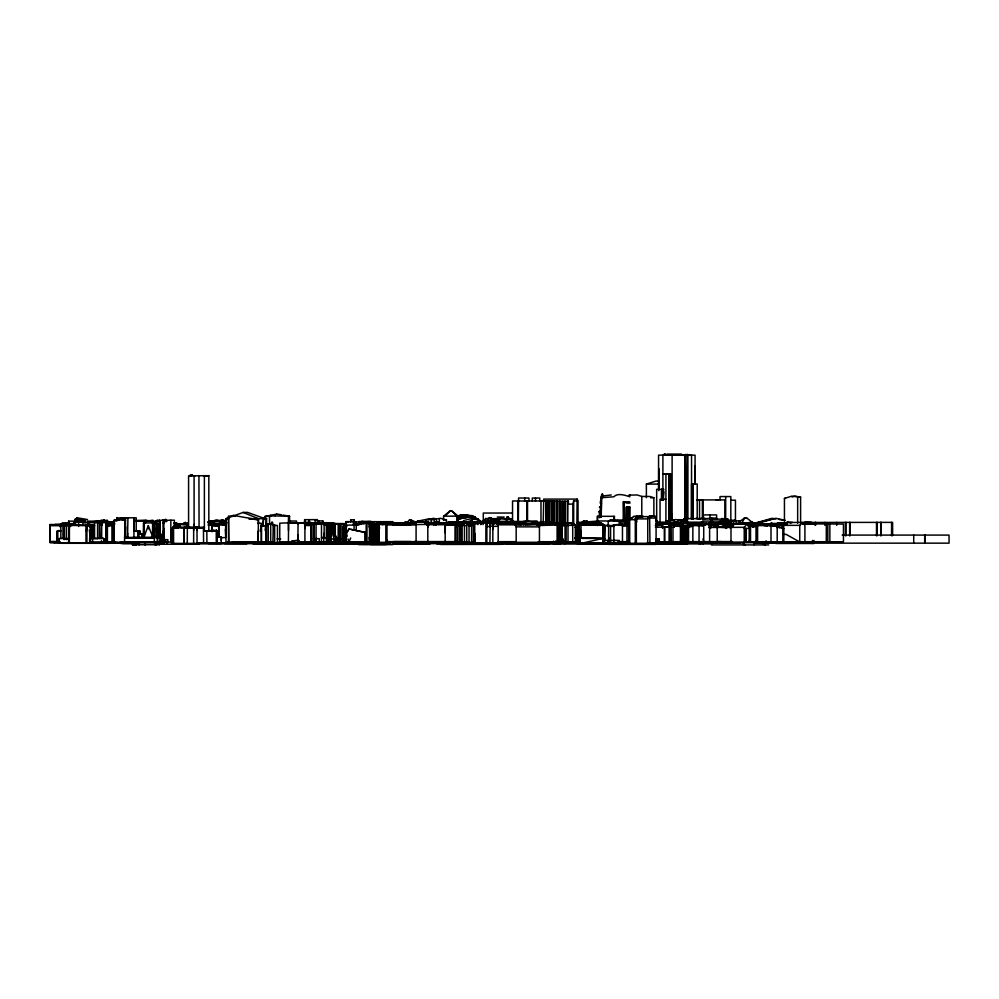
<?xml version="1.0" encoding="UTF-8"?>
<svg xmlns="http://www.w3.org/2000/svg" width="999" height="999" viewBox="0 0 999 999"><rect width="100%" height="100%" fill="white"/><g stroke="black" fill="none" stroke-linecap="round" stroke-linejoin="round"><path stroke-width="1.5" d="M82.83 525.137L82.83 522.639L108.129 522.639L109.366 523.513L109.366 525.686L108.129 526.111M350.749 529.333L366.171 532.654L366.171 541.945L366.183 522.577L369.53 522.914L369.53 541.945L369.056 537.425M601.023 517.195L601.785 498.738M595.641 521.765L597.789 522.315L597.34 525.474C593.756 517.132 610.551 528.683 599.662 522.452M694.854 483.379L694.767 466.371M601.311 503.496L601.261 517.37L601.023 503.096M623.9 520.354L623.476 501.598L623.476 520.979L623.638 501.66M624.263 511.101L624.225 520.392L623.988 501.773L623.988 520.354L624.15 501.81L629.907 501.823M163.873 542.032L163.948 528.571M581.006 543.394L603.071 538.399L603.159 524.862L581.131 524.687L603.159 524.862L603.071 543.394L603.071 538.399L579.545 537.574L579.133 543.394L604.245 543.394L604.245 524.8L581.006 525.037M626.56 507.092L626.223 520.979L626.223 507.092L630.044 507.092M626.735 507.092L626.81 520.766M629.258 517.732L629.482 507.092L629.432 517.732M658.716 489.36L658.716 468.881M691.683 519.193L691.882 483.966L692.095 519.193M692.694 519.193L692.881 483.966L692.969 500.811M258.154 531.231L258.079 542.007L258.429 519.817L233.404 515.422M613.973 520.866L614.01 516.321L614.173 520.866M661.425 500.237L661.5 489.36M663.423 489.36L663.536 500.199M172.877 537.237L172.802 543.381L172.802 527.572L184.74 527.572M297.939 534.902L297.889 540.721L298.064 522.802L298.489 523.613L297.265 523.464M581.068 530.894L581.006 538.399L581.006 522.889L580.169 522.827M628.995 517.894L629.133 507.092L629.133 517.732M292.782 542.17L279.757 542.17L279.757 523.189L288.599 522.814L288.399 542.17M324.2 533.116L324.138 537.674L326.361 537.787L321.478 537.549L324.138 537.674L324.138 523.301M154.82 537.737L124.513 537.425L125.075 537.749L125.699 526.873M127.635 533.116L127.547 537.699L127.934 517.807M194.168 524.425L194.093 527.947L188.586 527.534L188.586 475.836L208.828 475.686L208.828 531.081M492.769 529.47L492.844 526.348L498.176 526.311L497.864 523.214L497.252 524.712M669.842 534.827L670.004 527.322L661.95 527.16L670.304 526.635L670.441 542.32M152.697 531.718L152.585 536.126L152.585 522.914M332.405 524.038L333.391 523.576L330.344 523.613L333.391 523.026L330.582 524.05M199.251 526.96C199.425 528.696 193.007 528.521 193.856 526.96L199.251 526.96L199.063 527.947L183.941 527.347L183.941 543.381L183.853 527.547M144.268 536.151L144.368 533.216M311.238 543.456L311.276 542.494L311.276 543.456L311.363 542.582L311.363 543.456L311.526 542.632L312.774 543.456M426.511 524.712L445.329 524.525L445.242 533.066M372.29 533.279L372.565 528.396L371.74 528.396M445.179 527.372L445.529 524.662M560.914 534.477L561.413 525.774L561.413 541.733M107.58 526.485L107.767 523.513L109.366 523.513M263.524 520.167L262.937 526.086L263.399 518.244L266.583 518.681L266.583 542.007M266.321 518.244L265.147 530.469M489.91 543.481L490.247 521.453L492.27 521.453L492.844 526.148L492.844 543.481M221.266 540.459L221.378 537.25L216.583 537.275M134.653 542.12L134.877 544.717L135.09 542.12M723.888 523.988L722.939 522.177L722.065 522.177L721.278 523.239L721.915 523.513L721.915 522.002L718.618 522.852M487.262 522.202L486.863 526.985L489.797 526.136L489.647 522.202L487.262 522.202L487.962 523.364M86.426 531.431L86.913 525.674L85.452 524.999L92.445 525.711L90.272 525.711M68.444 523.863L68.681 521.153L74.85 521.153M782.604 527.822L782.866 524.85L787.249 523.464M489.91 526.985L489.985 526.223L492.844 526.148L491.87 523.164L497.864 523.214M447.165 523.376L451.036 523.538L432.692 523.588L433.916 525.087M206.818 530.769L216.508 530.232L216.433 531.031L206.818 530.769L206.93 543.381M480.719 524.625L480.719 522.989L481.718 522.989L480.507 523.951M447.889 524.263L448.014 523.051L450.886 523.164L451.123 524.263M372.952 529.233L374.213 528.896M316.558 537.999L316.059 542.395L316.059 523.326L322.19 523.988M409.39 524.325L409.677 522.827L416.133 522.827L415.771 524.325L416.009 523.376M506.293 523.476L500.037 522.664L507.092 523.551L499.662 523.376L501.535 523.988M155.12 523.226L157.892 523.214L157.655 527.934M662.924 499.263L663.86 491.833M59.952 542.245L49.95 542.245L49.95 525.674L50.1 524.537L62.025 524.537M327.572 525.511L327.123 523.688L324.55 523.688M355.694 524.438L355.819 523.501L356.73 524.175M411.338 523.226L411.625 520.979L410.701 520.979L410.701 523.638M490.122 525.112L490.422 522.902L489.647 522.202M568.369 504.133L568.369 501.186L562.262 501.486L562.262 525.424L562.3 501.198L557.504 501.111L557.405 523.901M728.87 521.066L720.991 520.804L723.776 522.939L729.07 522.927L726.897 521.078L727.622 521.69M313.224 542.17L313.486 522.777L309.678 522.777L309.415 523.863L308.679 523.688L309.952 523.913L309.678 522.777M518.656 523.488L518.781 522.727L507.142 522.727L507.005 523.476L518.656 523.089L511.476 523.114L510.851 524.238M514.985 525.362L515.359 523.039L497.252 523.663M593.756 524.862L593.881 522.989L587 522.415L586.875 523.164L583.965 521.653L580.394 523.039L593.756 523.326L584.365 521.653L581.018 523.014M553.921 523.901L553.921 501.061L552.21 500.961L551.423 501.198L551.423 523.901M601.473 503.521L600.212 503.084L601.76 494.168L602.572 494.168L602.035 497.29L602.397 496.028L611.276 494.967M260.152 531.268L261.276 525.137L261.513 526.935M91.034 530.257L91.583 527.272L90.11 527.272M749.787 538.861L749.213 541.82L749.213 525.986L755.619 526.411M557.904 531.043L558.803 526.473L555.806 523.813M377.197 536.013C378.471 513.536 376.436 541.645 377.123 543.419M379.57 525.337L379.882 523.851M576.735 542.145L577.122 499.1L543.718 499.1L543.219 522.377M450.886 523.164L450.636 524.263L446.64 522.814M568.369 501.186L567.719 504.133L572.914 504.083L573.688 500.899L576.735 500.936M173.764 523.301L176.786 523.301L173.863 523.576M662.899 500.149L662.899 455.219L672.115 455.232L672.115 520.292M159.478 520.516L160.202 521.091L160.202 534.702M683.279 520.129L683.978 518.618L687.062 518.768L686.638 520.417L682.804 520.529L683.129 523.688M481.718 522.989L480.719 523.314L482.03 522.215L481.78 523.713M481.93 523.151L482.03 522.215M297.527 542.395L337.013 542.395L337.013 538.349L332.904 530.494C329.645 533.366 329.383 538.324 329.458 542.395M546.653 522.377L546.728 500.799L548.701 500.861L548.551 522.377M723.126 523.513L720.404 521.078L702.622 521.078L701.947 523.389L702.022 522.265M553.921 501.061L556.83 501.086L556.83 523.901L559.577 526.473L558.803 526.448M412.924 523.389L413.723 520.816L414.16 523.389M755.232 526.236L755.806 524.413L758.678 524.662L748.938 524.413L748.313 526.348L751.41 525.973L753.658 527.097M787.786 522.402L792.494 522.402M550.324 523.588L550.874 521.865L541.083 521.878L538.861 523.588L551.411 523.588L550.387 523.376M409.353 523.838L410.189 524.325M369.056 526.91L369.967 524.175L370.891 524.175L370.891 541.945L345.179 541.945L345.754 524.225M593.044 524.862L580.394 524.313L593.219 524.862L593.219 523.339L583.965 521.653M288.386 522.489L288.561 515.821L289.56 516.296L289.56 522.489M579.545 537.574L580.132 540.896M603.071 525.037L593.219 524.862M489.772 521.74L491.233 517.719L489.073 517.707L486.888 521.715L489.073 518.543M427.809 541.608L427.809 524.875L424.488 522.065L415.696 522.065L414.935 524.075L414.373 523.026M719.055 526.835L715.871 525.337L714.61 525.711L713.873 524.075L710.227 524.038L709.577 525.686M153.234 522.914L153.721 537.649L153.721 522.914L143.444 522.927L143.444 538.224L148.277 525.786L148.376 528.883M331.968 524.575L332.53 523.164L332.954 524.038M333.816 524.45L334.328 523.164L334.765 524.025M466.308 521.99L478.733 521.578L476.798 519.205L472.34 519.205L471.328 521.665L496.515 521.74M350.699 537.986L348.988 541.945L348.089 539.06M505.432 524.013L505.756 523.239L511.476 523.114M549.275 522.377L549.388 500.836L551.573 500.986L551.573 523.901M513.536 523.551L507.042 523.376M74.962 525.174L75.599 520.829L85.302 520.829L85.502 522.639M447.14 523.239L461.813 523.089L464.46 525.174L464.46 542.157M288.474 530.506L288.411 523.189L300.324 523.289M556.83 501.086L557.405 501.448M322.789 522.827L318.656 523.326L318.656 520.916L322.939 520.916L322.939 523.189M331.044 532.704L327.997 538.349L327.722 524.313M233.329 542.395L270.704 542.395L270.704 524.013C274.762 514.547 272.402 541.908 273.052 542.07M346.029 521.64L346.291 525.087L354.108 525.137L353.746 521.64L346.029 521.64L345.754 541.945M166.558 520.204L166.558 521.54L165.946 519.53L165.072 519.53L163.062 523.401M545.929 522.377L546.066 500.811L543.219 500.736M390.134 543.431L171.528 543.381L171.528 529.495L172.927 526.773M163.923 523.401L165.946 519.53M174.226 526.773L172.802 529.495L171.528 529.495M742.157 522.639L744.492 518.156L747.215 518.331L752.509 522.564M692.769 523.351L696.066 523.426L678.171 523.351L676.51 525.736L689.972 525.724M84.565 522.639L85.302 520.829M359.877 524.338L353.396 524.3L354.67 522.489L354.046 525.137M327.572 538.349L330.457 533.141M510.851 524.363L511.476 523.226M116.796 520.679L117.033 517.557M370.542 522.252L371.029 521.378L361.513 521.378M668.606 525.486L668.955 523.289L683.279 523.751L655.781 523.876L668.681 523.376M435.439 525.199L436.051 523.601L444.056 523.576L443.556 524.438L437.849 524.4M681.493 529.183L683.191 527.809L684.315 529.807L683.416 529.807M449.238 524.275L449.837 523.239L461.638 523.214L461.014 524.275M305.294 525.524L306.668 523.151L309.64 523.176L311.426 525.524L311.426 542.17M721.565 523.763L726.423 523.763M186.239 527.797L186.239 526.81M289.935 522.04L289.248 523.189L289.248 522.027L290.796 522.465L289.248 522.027M378.234 524.562L377.485 523.976M186.114 527.022L184.403 527.572L186.114 527.784M594.355 524.837L595.766 522.452L597.315 524.75M754.407 526.698L756.056 524.013C762.786 522.477 783.016 526.473 773.476 524.338L772.614 525.287M770.941 525.849L772.077 524.013M347.19 536.163L346.291 533.279L348.988 528.971L366.183 532.654M346.366 533.291L349.063 528.971M125.949 517.807L116.796 517.994M538.336 525.037L539.01 523.963L555.144 523.963L558.279 524.962L539.448 525.524L539.01 523.963M704.919 525.137L706.168 523.126L709.727 524.238M191.433 476.086L192.32 474.662L191.496 476.086L190.634 474.662L189.76 475.836M353.746 521.64L353.396 524.3M692.095 525.099L693.331 523.126L706.168 523.126M483.366 521.603L484.39 520.004L482.455 521.603L485.402 521.603L485.402 518.543L489.547 518.543M508.841 523.676L503.633 523.289L503.059 524.163M448.838 523.476L449.4 524.05L447.839 523.726M748.488 526.348L750.224 525.362M753.071 524.05L751.435 523.901M548.701 500.861L549.275 501.098M662.886 522.589L665.446 523.164M488.224 522.052L490.809 521.128L495.242 522.052L495.242 522.852L493.793 522.852L494.867 521.703L495.616 522.852M747.702 525.149L749.113 523.126L750.149 523.126L750.149 524.687L748.713 525.099M804.932 523.888L806.193 522.052L811.313 522.19L812.499 523.888M751.573 522.514L744.592 523.189L751.648 522.177L755.182 523.276L770.329 519.468L756.156 523.114L751.573 522.514L752.634 523.126M327.06 522.664L333.591 523.838M676.635 525.486L678.159 523.289L683.666 523.439M749.2 524.425L750.149 523.126M304.995 528.558L304.92 525.524L306.668 523.151M722.939 522.177L721.278 523.239M482.817 521.416L481.143 523.626L483.241 521.203M674.175 523.751L680.057 523.751M143.444 538.224L143.893 522.927M602.397 496.028L601.023 497.777L613.836 496.778C617.619 492.632 625.324 495.342 629.957 496.765M666.82 523.001L667.569 522.065L669.33 523.176M193.669 527.947L197.402 527.509M498.214 522.002L498.851 521.203L499.662 522.002L498.401 521.216L497.589 522.002L496.615 521.228L493.706 521.466L498.214 520.891L498.364 524.125M470.404 521.578L472.34 519.205M687.387 455.032A3.309 0.662 -2.8 0 0 687.674 454.907L687.924 454.72A3.222 0.637 -2.1 0 0 687.924 454.607A3.222 0.637 -3.5 0 0 687.612 454.395L683.778 455.144M74.763 525.462L74.763 519.542L87.5 519.542L77.173 517.794L75.699 519.542L75.699 522.465M450.349 524.113L438.524 523.963M453.159 524.238L453.808 523.476L453.808 524.225M734.24 524.075L730.993 527.322L730.993 542.157L764.71 542.07M403.084 524.4L403.896 523.451M406.643 523.151L409.602 519.717L411.426 519.717L412.525 521.391M744.23 542.157L744.23 527.322L747.027 524.088L749.837 526.723M157.655 542.844L157.892 523.214M157.305 538.673L158.779 537.012L160.851 537.325L160.851 542.844L160.24 540.222M158.229 537.874L159.628 537.012M799.737 541.695L799.737 525.362L802.334 522.452L804.907 525.337L804.907 541.695M450.836 522.265L463.236 522.24L447.427 522.552L451.148 522.265M783.703 528.309L783.703 525.337L786.3 522.452L892.619 522.377L892.619 535.739M674.987 525.686L683.828 526.948L681.992 525.811L674.987 525.686L672.964 527.909L672.964 541.67L721.54 541.62M647.739 543.281L647.739 518.044L649.612 516.008L654.245 516.046L656.081 518.044L656.081 543.281L626.972 543.281L626.897 507.092L626.96 520.766M687.1 522.989L685.764 521.153L684.452 522.564L664.822 523.376M686.475 521.153L684.452 522.564L685.901 522.589L685.764 521.153M776.048 524.188L783.703 524.537L777.597 524.525M89.56 525.811L90.197 525.124L91.034 525.811L69.643 525.299L69.431 528.321M754.457 524.675L763.199 524.687L766.795 523.788L766.795 524.837L780.669 524.85L781.28 524.188M701.935 525.561L707.879 524.263L709.602 526.76L709.602 541.67M446.078 515.097L450.174 510.901L451.685 510.901L458.279 516.158L458.279 522.365M431.006 522.877L431.593 519.255L426.835 519.917L425.099 521.678L422.202 522.077M347.802 522.19L348.688 522.19M397.852 523.264L400.836 523.876L397.764 523.251M144.343 523.101L146.791 520.666L152.023 520.716L154.857 523.488L156.731 523.364L157.655 525.362M610.002 520.242L617.719 520.417L619.417 522.077L625.499 522.115L623.763 520.417L610.002 520.242L608.179 522.027L608.179 526.523M448.164 522.202L463.236 522.265M517.295 524.4L518.656 523.089M378.371 524.213L387.312 524.013M497.277 521.353L500.574 518.394L508.603 519.118L507.504 518.381L505.169 519.567M561.45 526.311L564.885 523.251L572.764 522.914L575.324 525.037L575.324 542.145M566.995 523.801L572.764 522.914M494.967 521.678L490.409 521.628L491.845 520.566L496.041 521.99M174.251 527.647L175.999 526.111C183.067 530.357 166.271 526.148 177.922 527.859L177.597 527.285L182.492 527.572M403.047 523.938L405.194 522.052L407.904 522.052L410.04 523.926M433.379 523.688L436.476 520.979L440.322 523.713M91.646 525.137L90.971 525.711L92.045 525.237M332.405 523.114L332.467 524.175M738.623 521.553L739.51 520.829L741.533 523.139L736.063 523.089L736.013 520.929L734.59 520.054L731.48 520.804L739.51 520.829M439.947 524.35L441.958 522.739L443.943 524.263M459.64 524.175L463.573 521.028L466.346 521.028L471.603 525.949L469.043 526.148M443.568 520.454L443.568 516.158L450.174 510.901M175.999 526.111L173.838 527.684M57.467 541.795L58.779 540.559M366.92 523.214L367.944 522.602M637.3 518.119L639.747 516.233M661.95 527.16L670.304 526.635M114.76 523.364L112.338 521.953L107.205 522.614L104.183 520.254L101.086 520.354L101.086 522.639M183.317 524.088L185.452 522.452L188.062 524.088M393.643 525.137L410.552 525.137M135.215 521.091L145.991 520.641M752.559 527.36L754.782 525.711L756.643 525.711M739.185 521.778L744.492 518.156M483.241 521.553L482.417 522.152L482.417 521.203L495.866 521.84L489.21 521.453L490.909 520.716L493.756 521.953M444.056 523.576L443.519 524.125L448.713 523.663M468.381 522.677L469.043 522.19L469.043 542.32M74.763 519.542L77.173 517.794M650.599 497.802L653.87 497.752L653.87 516.321M711.975 522.04L710.801 518.631L710.002 519.205L710.002 514.922M563.686 524.525C560.314 527.609 565.197 522.589 563.686 525.674L562.462 525.724M686.9 455.307L687.911 455.307M674.812 523.126L676.798 521.753L677.272 523.126M99.788 522.639L104.183 520.254M461.363 516.421L459.165 515.971L461.363 516.421L459.59 516.271L462.799 514.972L472.739 515.709L480.282 520.741M531.955 522.14L541.158 522.265M685.214 455.269L685.202 518.756M506.693 519.205L507.917 518.381L513.686 521.353L492.357 521.353M181.993 524.15L185.452 522.452M355.007 522.065L355.656 521.64L355.656 525.037M166.209 520.192L162.537 520.192M446.116 524.263L448.014 523.051M290.746 522.789L300.324 522.902L298.364 523.201M702.921 538.886L703.721 541.67L703.721 525.574L691.77 525.174L688.536 527.222L688.536 541.67M720.991 521.403L726.81 521.615L727.622 520.054L736.013 520.929M154.82 522.939L154.808 521.753L157.155 520.354L174.388 520.192L174.388 527.235M110.814 525.462L111.95 525.462L111.95 541.758L106.169 541.758L106.169 525.462L111.326 525.149M719.13 521.915L720.991 520.804M154.808 521.753L157.155 520.354M608.628 543.069L608.628 525.674L614.585 525.599M352.859 521.815L355.656 521.64M154.321 542.844L154.321 536.101L157.655 535.939L157.655 538.536M602.322 523.738L601.66 524.038M490.409 521.628L491.446 521.041M599.562 517.507L599.837 511.251L599.675 517.457M636.063 543.281L636.063 518.893L640.222 516.633L651.885 516.633M703.259 517.994L703.696 519.18L703.259 514.922L716.62 514.922L716.62 519.18M803.683 522.689L806.393 522.14L803.683 522.689L803.683 523.888M358.666 522.927L368.269 522.427M787.037 522.402L787.936 521.928M324.8 523.339L325.449 523.189M598.563 511.775L599.837 511.251M506.393 520.229L508.603 519.118M157.655 535.939L154.321 536.101M744.592 523.876L745.966 523.039L741.57 522.802L741.57 523.763M683.778 455.519L684.527 455.144M457.817 517.532L460.052 516.421M318.281 523.326L325.162 523.151L322.665 523.076L322.665 520.916M460.239 515.197L458.878 515.859C461.401 514.373 465.646 515.959 460.239 515.197L461.563 515.197M56.743 531.406L60.864 530.806L56.743 531.406L56.743 541.62L60.09 541.795M73.614 525.012L80.12 525.024M75.587 524.4L74.238 525.037M494.105 521.353L500.574 518.394M488.199 521.853L490.909 520.716M75.35 525.274C88.699 524.9 71.978 525.149 76.249 525.274L72.565 524.413L69.393 525.399M212.175 524.525L210.539 524.812M159.753 527.235L156.593 527.934L159.753 527.235L159.753 537.474M328.484 524.937L329.383 525.674L329.383 535.526M610.576 541.683L610.576 526.361L613.374 525.187M399.912 524.275L399.912 523.289L399.912 524.275L393.082 523.014L387.375 524.088M646.79 543.906L649.537 542.757M730.581 525.899L734.49 524.325M197.989 527.947L197.402 527.584L198.888 527.584M162.125 542.844L162.125 537.537L157.467 537.699L159.078 537.624M452.884 524.025L452.36 523.326L453.583 522.864M446.441 522.877L446.441 519.955L440.547 518.294L431.006 519.855M635.289 543.281L635.289 518.119L640.809 516.408L642.694 517.107M464.11 514.972L460.052 516.021L460.052 517.532M601.76 523.663L596.803 524.5L597.315 522.489L597.34 525.474M635.289 518.119L639.772 516.408L641.408 517.02M514.897 543.893L517.569 542.919M258.429 519.817L248.689 518.668L264.985 518.668L247.615 512.387L243.132 512.437L225.961 518.668L225.961 542.007L273.052 542.032M600.262 506.793L600.499 517.47M599.375 507.03L600.661 506.68M100.275 520.891L93.132 521.74M494.055 522.09L496.615 520.891M750.149 524.687L751.698 524.637M54.508 525.137L61.326 524.338M721.915 522.002L708.066 524.25M703.496 521.953L699.163 523.351M755.182 523.788L756.043 523.501M756.305 523.976L759.814 522.839M706.018 523.801L711.812 521.915L714.098 522.827L708.066 523.676L711.088 523.963M714.635 523.526L714.635 524.225L717.806 523.201M792.082 497.04L795.017 496.103L800.599 497.227L800.599 523.214M629.994 494.967L628.97 495.142L637.3 494.967L641.783 496.453L649.874 496.478L653.846 497.714M766.795 524.837L771.153 523.464L787.437 523.464M222.677 522.902L219.743 522.552L225.212 521.79L222.39 521.79L219.743 523.076L219.305 522.277L222.415 522.277M784.44 521.54L784.44 498.451L791.92 496.103L800.599 497.227M679.894 525.736C688.386 525.449 698.214 523.401 707.879 524.263M752.01 524.288L754.495 523.513M766.795 524.687L770.541 523.513M646.378 497.702L646.378 484.078L656.006 481.081L659.04 481.081M785.476 498.289L784.44 498.451M60.864 525.924L59.803 526.685M298.501 522.802L299.575 523.014L296.253 522.34M87.313 522.639L90.01 522.302L87.5 522.539M87.5 523.039L90.01 522.302M345.217 526.273L346.291 526.323M613.861 541.683L613.861 524.825L627.709 524.125M613.861 524.825L627.747 524.2M755.419 523.051L772.127 518.294L775.873 518.943M382.105 524.999L384.702 524.263L387.2 524.987L387.2 524.125M458.341 519.33L462.824 518.094M458.254 519.23L462.425 518.094L472.34 520.566M118.207 520.067L121.029 519.318L125.499 520.679M360.314 522.077L362.562 521.49L367.707 522.602M779.744 527.947L782.829 527.147L777.197 527.147M716.121 499.912L718.269 499.912M755.681 523.901L775.861 518.294L785.127 520.292L783.89 520.192M459.59 516.271L465.022 514.885L470.379 515.946M514.797 524.113L521.466 523.001L523.326 524.812M516.97 524.15L521.466 523.001M219.505 520.891L222.777 520.067L225.512 520.816C215.022 518.693 190.834 525.337 226.386 520.579M457.842 517.782L463.174 516.458L478.321 519.305L478.321 520.304L471.428 515.709M462.799 516.845L464.385 516.458L478.321 519.305M356.243 525.024L366.183 522.577M741.57 522.802L745.966 523.039M355.844 522.227L361.288 521.49L367.457 522.727M515.934 524.388L516.171 526.86L539.448 526.873L539.173 524.388L514.985 524.612L521.228 524.775L520.392 524.95M150.949 537.562L152.672 537.162C158.117 538.548 145.255 537.574 154.108 537.162M329.071 522.939L330.357 523.176L329.233 523.051M376.923 523.001L381.63 521.928L387.687 523.251L387.687 522.177L392.707 521.678L392.707 524.725M484.952 521.203L483.991 521.878M539.173 524.388L525.037 524.95M685.227 526.036L688.461 525.574M761.725 524.363L764.16 524.95L759.24 524.363L759.24 525.274M364.498 523.026L369.53 522.914M363.973 523.326L355.007 525.037M297.877 523.289L301.099 522.614L304.92 523.851L304.92 542.17M301.398 523.064L303.559 522.614L307.367 523.851M452.322 524L461.813 523.089M455.082 523.963L458.903 523.176M625.836 524.975L627.647 524.837L627.647 522.539L624.85 522.539L624.85 525.474M113.624 542.844L113.624 520.541L119.855 519.305L125.499 520.129M114.385 520.491L117.445 520.392L113.624 520.541M265.097 519.443L265.097 516.383L270.579 515.297A30.07 0.974 -10.4 0 1 276.723 514.098M493.793 522.852L493.793 521.778L496.715 521.191M618.219 524.725L622.265 524.762M709.577 524.35L710.689 524M112.338 521.953L107.305 522.827M276.848 514.098L281.581 514.797M228.509 542.007L228.509 516.333L233.766 515.422M390.234 524.1L396.016 523.014L401.536 524.038M698.413 518.956L703.696 517.981M121.029 519.318L114.161 520.504L114.161 542.844M377.272 522.864L380.594 521.928L387.687 523.251M450.524 523.951L456.543 522.839L460.289 525.911L460.289 542.769M618.868 524.787L622.265 524.163M174.251 525.462L180.394 524.712L174.375 525.799M368.843 523.863L371.74 523.351L376.161 524.8L376.136 542.17M470.092 515.709L465.372 515.409M450.037 523.901L455.944 522.839L460.289 525.911M520.242 543.893L525.661 542.919M461.663 523.563L456.293 523.588M107.792 523.239L112.949 522.727L114.673 524.562M463.024 515.397L465.022 515.059M125.075 542.844L131.031 541.858M68.007 538.936L63.973 538.998M154.433 537.712L125.075 537.699L125.075 520.129L120.38 519.305L114.161 520.504L117.283 520.429M603.758 538.761L604.969 538.573L604.969 540.771M575.599 537.837L576.773 537.962L574.85 537.849M709.14 518.531L703.321 518.831L705.356 518.531M579.32 523.039L582.367 522.589M586.95 521.915L596.952 521.116M177.285 527.572L174.013 527.547L175.787 527.797L174.975 527.572M342.782 526.323L344.168 526.148L342.782 526.323L342.782 542.145M769.917 525.986L777.647 525.774L779.195 527.472L776.785 527.46M418.144 521.103L417.457 521.203L429.632 518.718L428.459 519.492L433.516 518.294L435.964 518.931M601.823 496.865L601.148 496.978L602.247 497.689M587.999 523.001L590.222 522.689M94.555 525.786L92.383 525.237L94.555 525.786L93.094 524.987L93.144 538.498L92.333 531.131M525.349 521.366L523.251 521.653L537.337 521.353L525.349 521.366L525.349 524.45M493.706 521.466L496.69 521.078L490.209 521.903M625.836 525.024L627.647 524.837M726.573 523.763L721.59 524.338M265.097 516.383L269.518 516.308L269.518 522.39M367.844 521.665L370.292 521.64L370.317 523.876L370.542 521.69M370.891 527.36L372.29 527.197L372.34 542.145M145.817 537.974L148.277 537.712M372.877 521.928L375.312 521.678M221.666 520.342L222.777 520.229M464.46 525.174L462.15 525.374M292.108 543.206L292.108 540.909L298.751 540.397L298.813 543.206M298.813 540.397L292.108 540.909M325.212 523.901L326.76 523.788M187.275 527.547L204.383 527.497L199.063 527.947L198.926 475.799M159.628 537.762L159.977 537.712M148.114 520.779L153.297 520.504L156.531 523.563L156.531 536.638M383.828 524L386.213 523.239M346.765 525.924L343.656 526.148L343.656 542.145M490.472 522.077L488.074 521.028L485.489 521.965L488.111 521.128L493.044 521.94L493.044 524.175M434.478 524.025L438.923 523.713M183.941 527.347L194.468 527.584M449.975 523.988L457.505 523.476L459.078 526.073M679.532 523.014L685.901 522.589M461.863 523.513L446.84 524.675L447.952 524.225M661.95 527.322L669.667 527.122M203.434 476.011L208.828 475.686M623.738 524.975L624.762 524.912M577.347 522.976L583.354 522.639M586.363 522.465L595.217 522.577M751.548 526.348L751.036 525.324L748.201 525.424L749.088 525.424M159.091 537.762L163.024 537.587L163.024 542.844L100.961 542.819M186.164 524.525L181.518 524.425M575.324 525.037L572.777 525.149L570.029 522.914M141.733 533.99L141.733 537.699L143.132 537.637M725.436 524.263L723.126 524.687M448.638 524.787L455.556 524.5L457.28 526.785L455.644 526.648L455.644 541.608M446.815 524.787L455.556 524.5M572.714 525.149L572.714 541.883M627.722 525.973L622.464 526.148L620.866 524.125M275 515.896L288.386 516.308M369.268 524.088L373.863 524.912L370.617 523.676M158.466 537.212L157.43 536.838L158.466 537.887M746.016 523.976L751.56 523.826M325.637 523.963L331.069 523.876L333.316 526.86L333.316 532.792M638.486 516.321L636.276 516.421L637.112 516.396M369.53 523.701L369.967 541.945M153.272 523.513L154.857 523.488L154.857 537.499M713.873 525.724L714.61 525.711M498.851 521.203L499.65 521.203L499.662 523.826M427.023 523.676L434.69 523.588L436.051 525.249L436.051 523.601M199.063 527.584L204.383 527.497M613.798 525.674L604.582 525.674L604.582 538.748L605.044 525.774M333.316 526.86L332.33 526.885L332.33 525.586L333.441 526.635L333.441 532.642M372.34 529.42L373.189 529.408L373.189 542.145M467.245 522.552L469.155 522.652L468.806 523.326L479.333 523.389M354.757 524.55L359.665 524.487M415.696 522.065L416.084 524.562L427.26 524.4M604.52 525.786L604.657 528.658M107.355 521.478L108.679 521.49M593.881 522.989L584.365 521.653M717.794 524.787L715.097 524.225L717.557 524.225M216.671 523.838L218.044 523.826L218.956 525.824L218.956 537.325M85.452 525.174L88.849 525.137M344.168 526.198L343.743 529.095M718.368 526.773L725.811 526.698L727.422 524.438L729.632 525.224L729.632 524.238L730.581 524.238L730.581 526.311M782.829 528.671L783.828 528.658L783.828 541.82L744.23 541.82M108.129 522.639L106.543 522.602L109.366 525.686M727.871 519.18L711.975 519.143L710.002 518.144L716.62 518.106M377.784 524L387.724 523.951L378.446 524.013M346.765 525.973L345.304 525.986L345.304 541.808M228.484 518.656L225.961 518.668L228.858 518.668M98.501 521.515L99.975 521.503M100.4 524.15L102.135 525.362L102.135 522.09M799.737 525.362L783.703 525.337M376.923 522.227L387.687 522.177M321.753 522.914L327.422 523.488L312.487 523.326M317.932 523.214L313.411 522.914L318.756 522.964M181.518 524.225L185.527 524.512M455.844 523.763L458.279 523.214M377.922 524.288L384.702 524.263M369.418 523.351L374.75 524.812L374.675 542.17M374.563 524.75L376.161 524.8M159.902 535.676L162.862 535.664M492.207 519.23L499.45 519.218M96.416 521.953L101.661 521.94M726.81 520.566L728.87 520.554M450.874 522.552L463.186 522.514M361.251 523.838L356.144 523.851L361.338 523.738M425.636 523.888L428.546 523.876L429.021 523.139L425.025 523.139M714.635 524.225L723.301 524.213L726.485 523.201L727.846 524.113M208.017 525.049L225.637 525.037L225.637 537.337M775.324 524.862L777.597 524.862M728.159 525.224L729.632 525.224M679.894 525.274L686.95 526.848L686.95 541.67M100.837 538.498L101.336 522.539M666.92 454.083L681.543 454.083M665.559 454.782L687.849 454.782M646.378 484.078L659.39 484.078M663.836 489.36L656.655 489.36L656.693 520.379M665.921 499.263L660.039 499.263L660.039 523.538M696.927 499.912L724.899 499.912L724.899 518.231M696.59 500.137L702.359 500.137L702.359 518.843M730.931 500.199L735.451 500.199L735.451 520.442M544.28 500.986L512.549 500.986L512.549 521.216M630.044 503.109L626.735 503.059L623.476 501.598M512.237 513.036L483.291 513.049L483.291 520.541M232.13 515.921L235.327 515.921M443.568 516.158L458.279 516.158M649.525 516.321L655.868 516.321L656.393 520.891M509.003 518.656L508.054 516.845L506.83 516.845L506.83 518.656M497.24 517.057L504.183 517.057M121.079 517.769L136.214 517.807L136.214 531.555M647.739 518.044L656.081 518.044M747.215 518.331L744.068 518.156M491.67 518.656L511.463 518.656L511.463 521.615M686.338 518.631L710.801 518.631M263.374 518.668L266.583 518.681M628.621 543.281L628.521 518.781L630.581 518.818M636.063 518.893L647.739 518.881M635.289 519.68L629.445 519.68L633.915 516.233L643.156 516.321L641.783 516.396L641.783 496.453M678.421 520.741L678.421 519.642L683.478 520.129M350.537 519.767L354.133 519.767L354.046 530.057M680.082 520.129L686.925 520.129L686.925 523.064M134.715 520.429L146.741 520.429L135.951 520.854M153.297 520.504L151.636 520.504L154.857 523.563M617.719 520.417L623.763 520.417M146.791 520.666L149.775 520.779L148.414 520.666M152.023 520.716L150.399 520.716L152.934 523.189M102.447 520.829L105.594 520.904M160.202 521.091L155.856 521.103L155.856 524.125M217.632 521.166L210.065 521.241M587.025 520.916L583.491 520.916L583.491 522.976M596.628 520.979L627.622 520.979M655.868 520.891L657.442 520.891L657.442 523.851M87.188 521.153L101.074 521.153L101.161 522.002M104.395 521.078L107.492 521.078L107.293 520.392L104.333 520.367M296.566 521.028L290.01 521.028L290.01 523.239M511.326 521.478L529.982 521.478M370.329 521.69L392.707 521.678M415.746 521.653L428.471 521.653L429.32 523.838M676.798 521.753L674.612 521.753L673.438 522.827M107.305 521.903L107.767 526.485M209.515 522.165L211.538 522.365M468.094 522.127L477.023 522.265L477.023 523.588M495.054 522.202L492.22 521.79L493.044 521.94M657.442 522.177L674.375 522.177M677.272 522.177L703.259 522.177M74.962 522.215L84.565 522.227M304.358 522.302L310.864 522.302M578.034 522.327L582.255 522.327M751.223 522.427L752.634 522.427M75.662 522.539L73.689 522.539L73.689 525.462M162.924 522.577L163.973 522.577L163.973 520.192M226.785 522.552L225.262 522.552L226.673 523.239M322.54 522.489L324.151 522.489M428.246 522.627L436.738 522.627M462.612 522.677L459.577 522.677L460.252 522.527M62.213 522.839L68.819 522.839M174.388 522.802L175.212 522.802L175.212 527.235M226.149 522.789L222.839 522.539M429.582 522.764L435.564 522.764M437.974 522.764L456.555 522.764M482.892 522.777L481.78 522.777L482.392 523.089M579.245 543.394L579.258 522.764L579.745 543.394M712.587 522.827L719.405 522.902M399.138 522.952L405.831 522.952M411.788 522.902L415.996 523.026M581.131 524.875L581.018 522.839L583.591 522.976L583.591 520.916M108.004 523.239L109.453 523.239L110.814 525.686M258.079 523.239L261.276 523.239L261.276 542.007M377.622 523.264L415.896 523.613L399.338 523.526M469.043 523.214L438.361 523.476L454.208 523.476L449.45 523.476M488.374 523.176L474.725 523.176L474.725 543.481L521.166 543.344M564.885 523.251L567.619 523.251M665.646 523.126L668.706 523.126M718.993 523.176L732.554 523.176M786.762 523.201L777.272 523.201L787.037 523.888M306.543 523.326L310.09 523.326M410.189 523.389L400.911 523.389L400.911 524.038M455.432 523.364L461.663 523.364M509.54 524.338L508.616 523.226L516.296 523.713M530.219 523.488L539.647 523.588M549.025 523.376L561.013 523.376L561.013 539.46M594.193 523.501L592.619 523.501L594.318 525.299M728.508 523.451L730.144 523.451M73.963 523.626L65.047 523.626L65.922 524.2M219.343 523.713L215.959 523.713L218.306 524.1M312.949 523.613L319.78 523.613M329.058 523.538L346.441 523.613M467.395 523.513L477.247 523.588M507.167 523.988L526.373 523.526M662.524 523.526L668.593 523.526M60.839 523.788L75.649 524.3L60.839 523.788L60.839 538.536M208.316 523.738L222.54 523.826L223.164 525.274M304.608 523.788L310.414 523.788M313.261 523.926L319.131 523.788M324.712 523.838L334.69 523.726L334.69 534.278M340.234 523.726L344.48 523.726M368.431 523.876L377.547 523.876M377.759 523.863L378.146 543.419M378.521 523.826L386.213 523.826M403.871 523.788L410.664 523.888M425.274 523.801L462.15 523.801L462.15 541.883M555.981 523.776L556.718 523.776M721.128 523.763L756.668 523.813M777.534 523.751L762.225 524.562L765.596 524.687M786.762 523.726L780.706 523.464M801.997 523.788L813.985 523.726M266.184 524.013L270.704 524.013M306.131 523.938L310.726 523.938M313.649 523.938L319.93 523.938M324.525 523.938L340.884 524.025L340.884 543.756M355.07 523.976L361.238 523.976M514.735 524.025L530.294 524.025M733.766 524.088L747.502 524.075M802.609 523.788L843.456 524.075L843.456 541.758L797.165 541.695M69.955 524.338L62.962 524.338L62.962 538.299M266.171 524.263L270.704 524.263M326.598 524.175L332.754 524.175L332.754 532.642M377.659 524.213L381.081 524.213M525.536 524.275L530.919 524.275M750.299 524.263L751.41 524.263M773.476 524.338L776.048 524.413M187.025 524.425L180.232 524.425L180.232 527.347M748.938 524.413L755.806 524.413M782.866 524.85L780.669 524.85M324.138 524.937L327.859 524.937L327.859 542.395M416.084 524.95L386.501 524.95L386.501 541.645L416.084 541.645L416.084 524.562M468.856 524.875L473.389 524.875L473.389 542.744M497.352 523.039L498.176 524.812L516.171 524.812L516.171 542.282M536.438 524.962L539.348 524.962M624.762 524.825L627.747 524.825M93.094 525.137L68.581 525.174L68.581 542.957M273.052 525.074L274.65 525.074L274.65 543.156M387.375 525.012L386.738 525.012L386.738 541.645M555.257 524.962L558.279 524.962M102.135 525.362L100.549 524.15M561.013 525.374L572.714 525.374M603.246 525.362L609.34 525.362M702.197 525.299L697.527 525.299L699.063 525.624L699.063 541.67M750.162 525.324L751.036 525.324M106.169 525.462L111.95 525.462M273.102 525.437L277.46 525.437L277.46 543.156L248.401 543.156M304.92 525.524L311.426 525.524M463.661 525.586L466.758 525.586M473.389 525.511L474.188 525.511M703.721 525.574L687.349 525.561M71.891 525.749L64.311 525.749L64.311 539.497M558.666 523.376L558.666 525.736L561.863 525.774L561.863 539.46M211.963 525.861L218.956 525.824M266.583 526.086L268.269 526.086M345.829 526.323L344.343 526.148M722.452 526.061L733.191 526.061M346.453 526.261L345.642 526.56M749.213 525.986L757.592 526.348M333.441 526.635L331.68 525.624M655.406 527.147L674.238 527.197M680.431 541.67L680.431 526.923L683.316 526.948L684.377 527.872L684.315 541.67M574.924 527.335L575.636 527.335M708.591 527.46L744.23 527.322M90.272 527.597L91.583 527.272M727.472 527.672L721.428 527.36M680.431 526.923L681.493 527.872L684.377 527.872M781.518 527.947L783.828 528.658M688.536 528.246L687.849 528.246L687.849 541.67M744.23 528.409L749.837 528.409M373.863 529.07L375.587 529.07L375.587 542.17M225.374 529.258L225.786 536.825M375.274 529.42L377.035 529.42M379.096 530.169L377.759 529.383L379.096 530.169L379.096 543.419M577.285 530.144L580.357 530.144M58.541 530.519L59.54 530.519M204.383 530.894L213.449 530.894M133.941 531.106L140.31 531.018L140.31 533.99M203.559 531.006L207.405 531.006M216.408 531.006L217.282 531.006L217.282 543.381M475.237 533.616L473.838 533.616L473.838 542.744M138.936 533.99L143.132 533.99L143.132 537.712L141.733 537.699M158.816 534.34L162.862 534.34M577.559 534.74L580.444 534.74M842.182 535.089L949.05 535.089L949.05 543.156L754.782 543.156M163.062 536.8L161.788 537.075L163.024 536.813L163.087 520.204M132.867 537.425L154.321 537.425M157.18 537.624L163.774 537.624M157.467 537.699L162.5 537.712M575.474 537.849L574.924 537.812M579.183 537.849L577.135 537.849L577.135 541.97M89.623 542.957L89.623 538.498L90.472 538.498L90.472 542.957M69.406 538.498L58.978 538.498L58.978 542.957L101.96 542.994M89.623 538.498L103.746 538.498L103.746 541.87M582.467 538.399L603.071 538.399M94.705 538.498L97.765 538.498M313.424 538.673L319.293 538.673L319.293 541.795L313.424 541.795M603.696 538.573L604.969 538.573M560.489 538.761L562.961 538.761L562.961 541.745L538.336 541.708M277.048 538.911L280.694 538.911M345.179 538.985L328.584 538.985L328.584 541.658L372.29 541.808M474.35 539.485L474.35 541.708M165.047 539.647L165.047 541.858L164.922 539.647L167.857 539.647L167.857 541.858M603.596 540.372L619.343 540.372L619.343 542.569M56.518 541.558L51.523 541.558L56.518 541.745M57.467 541.583L59.078 541.583M393.643 541.545L410.552 541.545M414.373 541.545L457.28 541.608M732.367 541.558L717.22 541.595L717.22 527.36M101.686 541.733L104.645 541.733L104.645 539.085L102.422 538.011M162.837 541.733L163.774 541.733M462.15 541.808L460.939 541.808L460.939 523.801M498.176 541.67L516.171 541.67M618.219 541.683L628.159 541.633M90.472 541.87L115.522 542.02M124.525 542.032L173.002 542.032M461.813 541.883L464.46 541.883M539.947 541.883L579.183 541.97M622.29 541.945L628.134 541.945M655.669 541.97L675.711 541.97M686.625 541.945L692.419 541.945M755.606 540.696L755.606 542.569L799.737 542.007L767.195 542.607M51.036 542.182L54.695 542.045M100.824 542.082L105.27 542.082M108.279 542.195L159.016 542.145M261.85 542.07L274.65 542.07M297.627 542.17L332.754 542.045M339.735 542.12L377.035 542.17M387.375 542.157L419.23 542.157M421.903 542.045L466.758 542.157M541.246 542.107L580.444 542.107M618.194 542.032L628.596 542.032M655.868 542.032L660.464 542.032M664.822 542.107L687.1 542.107M691.608 542.12L715.296 542.12M100.762 542.295L105.869 542.295M119.942 542.345L133.204 542.345M276.848 542.345L292.145 542.395M378.971 542.32L387.387 542.32M422.327 542.357L473.389 542.357M514.985 542.282L539.448 542.282L539.448 525.524M547.265 542.32L580.681 542.42M618.206 542.395L628.646 542.395M655.406 542.32L710.876 542.42M101.286 542.632L117.195 542.632M249.25 542.519L256.156 542.519M348.901 542.519L353.171 542.519M552.41 542.582L580.431 542.582M603.596 542.569L628.471 542.644M54.283 542.807L50.2 542.807L50.2 525.736M339.66 542.857L351.361 542.857M416.408 542.769L475.724 542.744M497.702 542.757L561.013 542.819M691.47 542.782L719.055 542.782M722.452 542.694L788.873 542.707M120.629 543.044L132.467 543.044M197.265 543.069L225.637 543.069M230.769 542.869L235.764 542.869M238.649 543.019L266.945 543.019M269.343 543.031L297.34 543.031M304.558 543.056L363.349 542.969M392.782 543.031L444.53 543.031M468.481 543.044L484.527 543.044M500.811 542.944L553.346 542.994M585.739 543.069L619.417 543.069M647.102 542.994L734.315 542.994M771.253 543.006L812.662 543.006M54.308 543.144L63.936 543.144M104.833 543.256L127.547 543.256M198.064 543.269L234.003 543.231M288.274 543.156L335.252 543.156M354.97 543.256L379.695 543.256M416.396 543.194L532.592 543.206M577.21 543.119L610.601 543.156M682.941 543.194L690.234 543.194M713.91 543.169L740.671 543.169M61.638 543.294L109.665 543.294M120.879 543.493L132.53 543.493M775.798 543.481L813.985 543.481L813.985 540.434M122.752 543.506L132.929 543.506M208.366 543.531L221.366 543.531M224.438 543.518L363.074 543.518M405.519 543.668L408.141 543.668M413.848 543.618L456.555 543.618M486.501 543.506L501.173 543.506M507.642 543.668L549.775 543.668M577.722 543.618L609.315 543.618M655.257 543.618L687.899 543.618M199.151 543.706L246.89 543.768M253.072 543.906L363.449 543.781M436.738 543.831L457.305 543.831M500.549 543.893L532.592 543.893M577.322 543.831L699.924 543.906M703.009 543.906L712.262 543.906M279.832 543.943L298.464 543.943M531.643 544.03L578.034 544.03M699.263 544.03L703.346 544.03M157.605 544.23L199.45 544.18M362.649 544.318L429.895 544.205M682.429 544.118L684.352 544.118M370.579 544.517L386.238 544.517M440.671 544.443L501.461 544.343M608.828 544.368L656.206 544.368M132.318 544.717L159.74 544.717M358.479 544.605L392.707 544.605M711.425 544.917L768.693 544.917M507.779 518.069L509.003 518.069M477.822 521.54L482.455 521.553M208.279 522.052L212.687 522.052M449.45 523.264L454.033 523.364L451.935 523.264M346.178 523.763L334.478 523.738L334.503 535.676M761.725 524.475L768.393 524.138L769.13 524.837M310.602 524.4L313.224 524.413M773.476 525.299L775.324 525.299M655.356 525.312L662.612 525.324L658.129 523.738M51.186 524.975L52.71 524.975M49.95 525.674L61.876 525.699M578.209 530.144L580.094 530.144M632.804 517.832L626.972 517.819L629.507 518.781L629.507 543.281M770.978 524.075L770.978 523.414L775.986 524.075M435.227 523.763L428.159 523.001M731.156 524.675L732.292 524.325L715.559 524.438L716.545 524.8M783.054 534.378L786.163 534.39L799.737 542.007M221.154 537.624L225.549 537.624M668.606 523.913L669.23 525.462L676.51 525.486M610.576 526.361L613.349 526.373M125.075 537.749L154.82 537.887M486.525 522.877L487.924 522.889M162.912 537.587L162.5 542.844M228.509 516.333L228.858 542.007M158.779 537.012L160.851 537.325M125.075 520.129L124.513 542.844M80.12 525.249L74.913 524.4M683.129 520.616L675.599 519.58L665.971 521.053L672.427 519.58L674.562 519.992M485.876 543.481L485.876 523.101L488.374 523.139M668.955 523.289L672.777 523.751M462.937 522.539L456.031 522.427L456.243 523.638M678.171 523.351L682.629 523.601M581.006 522.889L579.258 522.764M55.007 524.4L59.615 524.475M450.449 523.114L452.634 523.151M156.531 528.234L156.818 536.326M558.666 525.736L560.489 525.774M591.008 523.264L593.756 523.326M175.649 523.601L182.492 523.776L179.483 523.776L180.482 524.6M175.275 523.676L177.11 523.713M555.257 523.738L558.803 524.35L558.803 541.708M450.961 523.476L454.083 523.563M545.929 501.073L546.653 501.098M153.147 537.687L148.277 525.786M669.917 455.257L668.855 455.219L695.067 455.144L695.079 483.966M460.239 515.521L462.712 515.646M177.597 527.285L186.513 527.797M670.054 455.082L672.115 455.232M304.97 522.602L310.264 522.964M313.037 523.151L318.868 523.538M770.978 523.414L775.624 524.075M188.586 527.534L194.093 527.947L194.093 475.799L195.23 475.799M721.528 518.543L727.871 519.018M383.928 524.263L387.2 524.987M485.876 523.101L486.863 523.189L486.863 543.481M218.681 525.861L211.963 525.287L211.963 531.605M452.822 523.476L454.208 523.588M426.573 524.712L429.071 524.95M668.368 473.863L670.853 474.013L662.924 474.013L666.995 473.701M662.899 455.219L664.61 455.144M712.112 522.652L715.883 523.014M711.663 522.777L714.26 523.026M89.198 522.539L90.01 522.614L88.461 522.302M153.134 537.649L154.758 537.749M600.424 543.031L608.166 543.831M494.63 521.403L495.866 521.403L495.954 523.738M494.63 521.853L495.866 521.977L491.608 520.566M696.203 518.444L700.536 518.943M755.256 524.05L753.795 524.075M446.441 519.955L444.892 519.992M782.679 520.029L779.208 519.492M710.002 518.144L715.296 518.981M108.866 524.862L113.037 525.511L113.037 542.02M775.162 525.424L777.647 525.824M767.619 526.023L763.898 525.574M329.483 523.251L333.678 523.976M400.474 523.976L396.216 523.214M217.282 536.588L221.378 537.275L221.154 543.381M399.588 524L398.501 523.863L399.338 524.063M398.676 523.301L401.66 523.838L398.738 523.251M400.661 523.301L403.696 523.851M378.209 526.898L379.67 528.121L378.271 525.749M283.117 515.109L289.56 516.296M498.389 523.176L502.322 523.913M395.891 523.226L400.149 524.038M393.444 523.226L397.764 524.05M335.577 523.988L333.441 523.788A6.556 1.299 5.3 0 0 333.304 524M499.463 523.588L502.035 524.1M366.483 522.889L358.866 521.49L358.866 524.5M555.806 523.738L558.803 524.35M180.807 523.751L182.13 524.025M271.666 524.438L274.65 525.074M350.674 542.832L353.596 543.518M759.24 524.363L761.762 524.975M403.296 523.176L406.256 523.901M400.874 523.176L403.896 523.913M350.874 542.807L353.783 543.518M448.539 523.976L444.243 522.976L447.864 523.938M763.336 541.82L766.046 542.569L766.046 540.696M499.775 522.352L505.756 524.013L505.756 523.239M498.676 522.689L503.508 524.025L503.508 523.214L503.883 524.025M219.131 520.829L216.383 520.067L212.013 521.166L214.161 522.052M406.805 523.264L407.629 524.238L406.805 523.264L407.867 523.613M172.802 529.495L172.952 527.547M209.915 524.463L211.451 524.937M693.331 523.126L695.704 523.863M466.521 515.184L469.343 516.096M375.224 524.787L375.274 542.17M508.616 523.364L509.69 523.713M592.944 524.188L594.842 524.837M762.449 543.856L765.371 544.917M687.349 525.274L691.308 526.735L686.95 526.848M491.595 523.076L494.468 523.951L491.67 522.602M372.902 524.9L372.902 530.681M628.521 518.781L629.445 518.806L629.445 543.281M756.056 524.013L758.179 524.862M691.77 525.174L692.856 525.611L692.856 541.67M243.132 512.437L258.429 518.668L258.429 524M678.421 519.642L680.644 520.579L680.644 523.651M508.154 542.732L510.901 543.893M445.329 524.525L446.053 524.837M579.058 531.056L577.709 530.407M713.723 525.424L714.647 525.824M742.744 543.756L745.429 544.917M488.424 521.99L486.213 521.028L482.167 522.527M490.759 520.716L493.106 521.753M484.952 521.665L484.153 521.203M409.602 523.226L407.892 522.877L410.327 524.088M217.42 524.1L214.748 523.738M504.595 542.869L506.568 543.893M93.856 525.786L92.383 524.987L92.445 538.498M50.1 524.537L51.074 525.087M657.467 527.272L656.368 527.147M427.809 524.875L424.488 522.065M110.901 521.953L114.373 524.113M446.578 523.501L438.886 523.588L436.476 520.979M184.403 522.577L187.437 524.937M327.123 523.688L328.634 524.875M224.375 524.013L225.637 525.037M178.384 524.712L180.357 526.373M103.272 520.254L106.031 522.639M405.194 522.052L407.405 523.988M91.096 525.137L91.733 538.498M327.997 524.413L329.383 525.674M507.504 523.926L507.142 522.727M463.573 521.028L466.858 524.1M520.891 524.7L519.155 523.001L519.155 523.963L518.781 522.727M175.824 526.111L177.597 527.897M451.685 510.901L456.793 516.158L456.793 523.326M156.593 526.635L158.254 528.346L157.268 528.558L157.305 542.844M369.867 524.687L372.29 527.197M90.322 525.811L89.685 525.124L88.849 525.811L88.849 524.999L90.322 525.674L90.322 538.498L89.348 530.032M225.262 523.239L224.188 522.077L223.102 522.789M451.698 524.125L450.986 523.326L450.986 524.275M110.777 522.727L113.037 525.511M453.971 524.5L454.508 524.662M752.434 523.901L753.009 524.675M491.233 517.719L494.105 521.74M726.897 521.078L727.622 522.09M354.995 522.527L356.243 524.3L356.243 530.531M790.072 522.452L790.721 523.464M290.659 522.839L289.535 521.066L288.599 523.189M409.602 519.717L412 523.551M373.189 529.408L372.565 528.396M455.669 523.476L457.28 526.111L457.28 542.17M217.133 531.518L216.408 530.319L216.433 543.381M490.097 521.066L490.859 522.352M176.786 523.301L177.285 524.175M577.122 499.1L578.034 500.686L578.034 537.587M309.64 523.176L310.926 525.524L310.926 542.17M213.873 531.106L213.449 530.319L213.449 531.006M354.67 522.489L355.656 524.3M137.612 542.12L139.023 544.717L139.073 542.12L139.073 544.717M722.065 522.177L723.014 524M494.617 521.653L495.242 522.852M687.062 518.768L687.899 523.513M481.081 522.215L481.518 523.089M595.766 522.452L596.89 524.75M165.946 520.192L166.558 521.54M515.359 523.039L516.171 524.812M721.191 522.002L721.802 523.339M490.459 523.001L490.247 521.453M683.978 518.618L684.665 520.417M378.359 522.427L379.083 524.5M684.253 523.001L683.766 521.553L683.766 522.727M332.904 530.494L336.563 538.349L336.563 542.395M515.222 523.513L515.472 524.3M550.874 521.865L551.348 523.376M377.884 528.409L378.396 530.082M662.687 526.635L662.899 527.322M101.086 520.354L101.311 521.078M165.622 521.366L165.072 519.53M407.405 523.464L407.629 524.238M313.486 522.777L313.674 542.395M377.709 528.471L378.146 530.082M193.856 526.96L194.093 527.934M493.681 521.191L493.956 522.452M649.612 516.008L649.974 543.281M90.297 534.378L91.034 538.498L90.971 525.249L93.856 525.237L93.856 538.498L93.369 534.078M636.338 518.743L636.825 521.815M806.193 522.052L806.43 523.888M216.508 530.232L216.596 531.106M68.681 521.153L68.919 523.913M134.241 542.12L134.44 544.717L134.44 542.12M133.841 542.12L134.028 544.717L134.028 542.12M602.572 494.168L602.709 496.203M133.167 542.12L133.304 544.717L133.304 542.12M427.672 524.525L427.809 527.285M162.937 531.356L163.087 535.639M159.328 529.92L159.478 535.614L159.478 520.254M197.028 527.584L197.09 530.457M193.631 527.584L193.681 530.457M686.413 518.893L685.152 455.307L691.545 455.269L691.533 519.193L691.533 483.966L697.202 483.966L697.202 518.568M132.667 544.717L132.817 542.12M670.779 520.329L670.454 474.013L670.454 520.467M662.699 500.237L662.624 489.36L662.624 500.237M661.937 500.237L661.862 489.36L661.862 500.237M692.432 519.193L692.232 483.966L692.232 519.193M672.002 514.123L672.052 520.304M670.317 520.467L670.054 474.013L670.054 520.467M669.929 520.467L669.667 474.013L669.667 520.467M669.53 520.467L669.268 474.013L669.268 520.467M669.143 520.467L668.893 474.013L668.893 520.467M614.335 520.866L614.472 516.321L597.34 516.321L597.327 520.841M599.437 511.426L599.45 517.544M925.086 535.089L925.086 543.156M924.874 535.089L924.874 543.156M924.687 535.089L924.687 543.156M913.723 535.089L913.723 543.156M891.57 522.377L891.57 535.739M881.118 522.377L881.118 535.739M880.756 522.377L880.756 535.739M877.172 522.377L877.172 535.739M876.498 522.377L876.498 535.739M849.987 522.377L849.987 535.739M849.637 522.377L849.637 535.739M846.028 522.377L846.028 535.739M845.379 522.377L845.379 535.739M836.737 522.377L836.737 525.349M829.857 524.075L829.857 541.758M827.846 524.075L827.846 541.758M826.31 524.075L826.31 541.758M824.812 522.377L824.812 525.349M815.546 522.377L815.546 525.349M815.184 522.377L815.184 525.349M812.499 540.447L812.499 543.481M797.664 497.24L797.664 523.226M782.866 524.525L782.829 541.82M777.197 541.82L777.197 525.574L757.592 525.574L757.592 541.82M771.403 523.414L771.403 524.075M771.003 525.574L771.003 542.569M756.518 526.348L756.518 541.82M756.243 526.348L756.243 541.82M754.27 541.77L754.27 544.88M750.524 526.348L750.524 541.82M750.411 526.373L750.411 527.372M749.113 523.126L749.113 524.687M745.903 528.409L745.903 541.82M745.641 528.409L745.641 541.82M743.88 541.77L743.88 544.88M733.803 520.554L733.803 521.216M733.741 520.954L733.753 523.963M731.842 520.554L731.842 521.228M731.143 520.966L731.143 524.013M730.931 520.829L730.931 523.901M730.831 520.704L730.831 496.565L720.029 496.565L720.029 499.912M730.044 520.716L730.044 523.801M730.207 526.061L730.207 528.246M728.696 520.704L728.696 522.714M725.936 526.061L725.936 528.421M725.674 496.565L725.674 519.667M721.915 522.377L721.915 523.513M718.331 527.46L718.331 525.574L710.139 525.574L710.139 527.46M716.246 525.574L716.246 527.46M711.975 519.143L711.975 521.84M710.689 528.334L710.689 523.439L709.727 523.439L709.727 526.136M703.471 523.339L703.471 522.265L701.236 522.265L701.236 523.326M703.109 499.912L703.109 519.555M699.537 500.137L699.537 518.843M692.881 483.966L692.881 519.193M692.569 483.966L692.569 519.193M691.882 483.966L691.882 519.193M687.911 455.144L687.911 518.893M686.9 455.144L686.9 518.893M685.664 526.848L685.664 541.67M685.314 454.395L685.314 455.144M685.326 526.723L685.326 541.67M685.152 455.144L685.152 518.893M683.828 526.723L683.828 541.67M682.404 529.183L682.404 541.67M681.493 527.872L681.493 541.67M671.103 527.197L671.103 542.32M670.004 527.147L670.004 542.32M669.155 527.06L669.055 542.32M665.921 474.013L665.921 523.538M665.471 455.144L665.471 454.258L664.135 454.258L664.135 455.144M665.172 454.258L665.172 455.144L658.566 455.144L658.553 489.36M664.822 454.258L664.822 455.144M664.797 527.06L664.797 542.32M664.372 454.258L664.372 455.144M664.31 527.06L664.31 542.32M663.024 489.36L663.024 500.237M662.612 523.901L662.612 528.396M658.816 468.881L658.816 490.696M658.254 538.936L658.254 541.558M657.28 520.891L657.28 523.851M657.017 538.936L657.017 541.558M656.842 538.936L656.842 541.558M636.338 518.119L636.338 543.281M629.782 517.732L629.645 507.092M628.97 507.092L628.97 517.894M622.464 526.148L622.464 541.683M621.091 524.163L621.091 525.187M619.417 522.077L619.417 525.162M609.815 540.434L609.815 537.949L609.353 540.434M609.253 540.372L609.253 542.569M608.066 540.372L608.066 542.569M603.808 524.8L603.808 543.394M597.589 516.321L597.589 520.979M586.875 520.916L587.025 523.501M578.658 541.483L578.658 543.831M578.071 537.849L578.071 541.97M576.386 537.849L576.386 541.933M573.688 500.899L573.688 523.901M572.914 504.083L572.914 524.238M568.006 525.374L568.006 541.883M567.807 501.211L567.719 524.238M567.37 501.323L567.307 523.901M566.146 525.374L566.146 541.883M565.309 501.236L565.234 523.901M565.047 525.374L565.047 541.883M564.635 501.223L564.597 525.424M564.61 541.358L564.61 544.03M563.074 501.223L563.074 525.424M562.524 538.761L562.524 541.745M561.938 525.374L561.938 541.883M560.476 541.358L560.476 544.03M560.214 541.358L560.214 544.03M560.102 501.211L560.102 523.901M559.827 541.358L559.827 544.03M559.577 525.736L559.577 541.733M559.49 501.248L559.49 523.901M558.279 524.338L558.316 544.03M557.942 541.358L558.041 544.03M557.504 501.111L557.504 523.901M557.43 541.358L557.43 544.03M557.105 525.486L557.105 541.708M555.943 541.358L555.943 544.03M555.781 541.358L555.794 544.03M555.219 541.358L555.219 544.03M554.632 501.048L554.632 523.901M554.507 501.411L554.507 523.901M553.658 541.358L553.658 544.03M553.384 541.358L553.458 544.03M552.21 500.961L552.21 523.901M549.388 500.836L549.388 522.377M546.728 500.799L546.728 522.377M546.066 500.811L546.066 522.377M540.983 500.986L540.983 521.216M539.772 501.136L539.772 498.039L532.292 498.039L532.292 501.136M535.514 498.039L535.514 501.136M528.971 501.123L528.971 498.026L518.568 498.026L518.369 521.216M527.534 500.986L527.534 521.216M526.935 500.986L526.935 521.216M524.712 498.026L524.712 501.123M523.251 521.478L523.251 524.7M518.781 521.478L518.781 524.487M517.744 500.986L517.744 521.216M509.09 523.289L509.09 524.3M508.054 516.845L508.054 518.656M503.633 523.289L503.633 524.163M503.608 542.345L503.608 543.893M502.572 542.644L502.572 543.893M502.31 542.357L502.31 543.893M499.275 521.203L499.275 524.125M499.038 521.228L499.038 522.002M498.176 524.812L498.176 543.481M498.014 521.228L498.014 524.125M497.614 524.088L497.614 521.216L496.328 521.216L496.328 523.738M497.24 521.216L497.24 523.676M492.719 521.965L492.719 524.188M485.689 518.543L485.689 521.428M483.091 521.203L483.091 524.662M482.967 521.203L482.967 523.251M477.959 521.74L477.959 524.65M474.962 533.616L474.962 542.744M474.188 523.513L474.188 533.616M471.603 524.875L471.603 542.357M466.758 523.214L466.758 542.257M459.078 525.586L459.078 542.769M455.119 541.608L455.119 524.662L445.179 524.662L445.179 541.608M449.837 523.239L449.837 524.313M439.36 518.631L439.36 522.877M434.228 519.343L434.228 522.877M411.625 520.979L411.625 523.638M402.909 523.389L402.909 524.288M387.387 540.347L387.387 543.431M386.101 524.9L386.101 542.32M378.821 527.01L378.883 543.419M378.484 524.125L378.396 543.419M377.734 521.69L377.734 529.87M377.547 521.69L377.547 530.082M377.272 523.876L377.272 530.082M377.035 523.876L377.035 543.419M373.863 524.812L373.763 542.145M371.478 524.95L371.478 527.734M366.983 522.377L366.983 541.945M364.822 532.33L364.822 541.945M363.961 524.138L363.961 521.878L360.527 521.878L360.527 524.413M360.864 521.878L360.864 524.175M353.821 519.767L353.821 521.815M350.736 519.767L350.736 522.19M346.291 525.087L346.366 541.945M340.447 524.025L340.447 543.756M339.96 524.025L339.96 543.756M339.61 524.025L339.61 543.756M339.56 524.025L339.56 543.756M338.823 524.025L338.823 543.756M338.736 524.025L338.698 543.756M338.211 524.025L338.211 543.756M337.437 538.985L337.437 541.658M335.851 538.985L335.851 541.658M335.252 523.938L335.252 537.237M335.352 538.985L335.352 541.658M334.178 542.395L333.029 530.844L330.869 538.349L330.869 542.395M331.868 523.613L331.78 533.104M331.306 538.985L331.306 541.658M330.806 524.175L330.806 533.104M330.582 523.501L330.482 534.602M327.572 524.937L327.572 542.395M326.361 524.937L326.361 542.395M324.8 523.301L324.8 524.425M323.763 537.674L323.763 542.395M321.478 523.301L321.478 542.395M318.956 520.916L318.956 523.326M318.182 523.414L318.182 520.804L316.845 520.804L316.895 519.63M317.819 520.804L317.819 523.414M317.457 520.804L317.457 519.63L304.558 519.68L304.558 522.789M315.16 519.63L315.16 522.452M315.085 538.673L315.085 541.795M313.936 523.326L313.936 542.395M311.526 542.632L311.526 543.456M309.365 519.68L309.365 522.489M308.828 519.68L308.828 522.489M305.045 519.63L305.045 522.789M298.002 540.397L298.002 543.206M270.779 516.383L270.779 515.272L270.579 516.383M268.269 524.263L268.269 542.395M265.734 542.007L265.734 525.874L261.513 525.849L261.513 542.007M232.13 542.195L232.13 543.381M225.374 522.552L225.374 525.237M218.681 537.337L218.681 525.262L211.963 525.287L212.225 531.58M216.596 531.006L216.596 543.381M204.383 475.686L204.383 531.006M203.471 527.497L203.559 543.381M197.028 527.497L197.028 543.381M193.631 543.381L193.681 527.534L188.149 527.947M187.35 527.335L187.275 543.381M186.713 524.425L186.713 527.347M184.753 527.01L184.74 527.709M173.564 527.547L173.564 543.381M170.841 520.192L170.841 542.032M167.308 541.321L167.308 544.23M167.02 541.321L167.02 544.23M163.873 520.192L163.736 544.23M163.399 541.321L163.399 544.23M159.977 537.312L159.977 542.844M159.291 541.321L159.291 544.717M155.245 541.758L155.245 544.717M155.007 541.733L155.007 544.717M145.392 521.091L145.392 523.076M145.317 541.758L145.317 544.717M144.268 522.927L144.343 537.212M138.936 531.018L138.936 537.699M137.812 531.018L137.812 537.699M136.201 542.12L136.201 544.717M135.489 542.12L135.489 544.717M134.877 542.12L134.877 544.717M134.253 517.757L134.253 531.106M133.941 517.757L133.941 537.699M133.641 542.12L133.641 544.717M125.499 517.732L125.499 537.699M107.405 525.462L107.405 541.758M107.293 520.392L107.293 522.639M106.331 525.699L106.331 522.09L101.686 522.09L101.686 538.449M106.019 522.09L106.019 542.819M101.461 540.734L101.336 542.957M99.351 522.539L99.351 538.498M97.577 522.639L97.577 538.498M94.555 522.639L94.555 538.498M92.62 538.498L92.62 541.87M86.913 525.174L86.913 542.957M85.989 525.174L85.989 542.957M78.634 522.215L78.621 526.473M69.393 525.174L69.393 542.957M66.346 525.749L66.346 539.66M64.173 524.338L64.173 539.497M59.078 539.697L59.078 541.795M57.805 531.368L57.805 541.62M668.319 473.988A13.312 4.62 3.5 0 1 666.907 473.826M269.443 516.246A31.793 10.002 3.2 0 1 274.95 515.834M145.067 541.733L145.067 544.717L145.067 541.733M156.194 541.733L156.194 544.717L156.194 541.733M623.813 501.723L623.726 520.329L623.813 501.723M135.389 542.12L135.302 544.717L135.302 542.12M335.627 523.563L336.888 524.288L335.664 523.588M188.187 522.564L186.713 524.937L188.187 522.564M152.435 537.637L150.949 537.699L152.435 537.549M668.269 523.164L665.646 523.176L668.269 523.226M761.725 524.712L757.604 524.288L761.725 524.712M492.37 520.904L496.341 521.64L492.37 520.904M659.315 538.936L655.931 538.936L655.931 541.558L659.315 541.558L659.315 538.936M475 516.858L474.25 516.708L475 517.919L475 516.858M445.104 523.201L444.23 522.976L445.104 523.201M133.029 544.717L132.917 542.12L133.029 544.717M135.852 544.717L135.764 542.12L135.852 544.717M135.677 544.717L135.577 542.12L135.677 544.717M662.312 500.237L662.237 489.36L662.237 500.237M694.979 483.966L694.879 466.371L694.979 483.966"/></g></svg>
